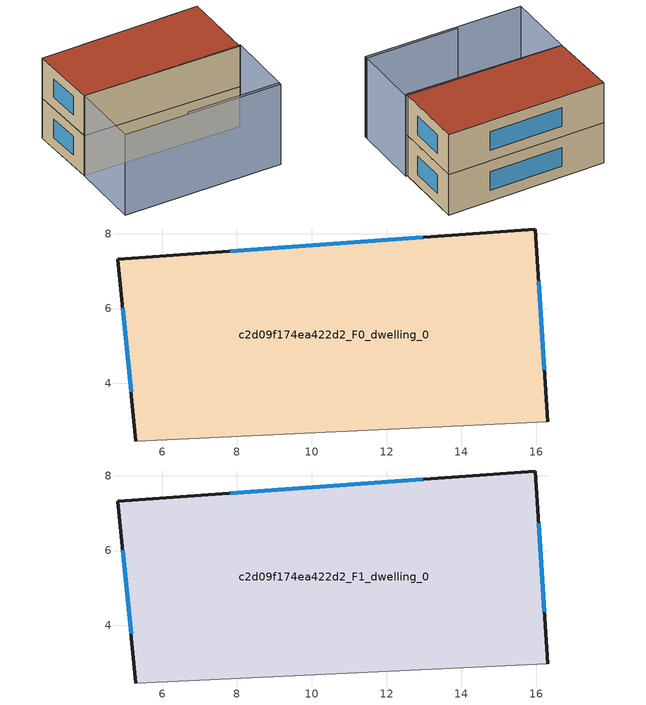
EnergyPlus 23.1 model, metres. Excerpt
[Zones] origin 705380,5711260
c2d09f174ea422d2_F0_dwelling_0
 floor ground (EU_floor_Construction): 15.98,8.13 16.31,2.97 5.3,2.46 4.82,7.32 z0
 wall outside (EU_wall_Construction): 16.31,2.97 15.98,8.13 4.82,7.32 5.3,2.46 z0:3
 wall adiabatic (EU_wall_Construction): 5.3,2.46 16.31,2.97 z0:3
 window (EU_Window_Construction): 12.97,7.91 7.83,7.54 / 16.22,4.36 16.07,6.74 / 4.95,6.01 5.17,3.77 z0.81:2.19
c2d09f174ea422d2_F1_dwelling_0
 floor to c2d09f174ea422d2_F0_dwelling_0 (EU_floor_Construction): 15.98,8.13 16.31,2.97 5.3,2.46 4.82,7.32 z3
 wall outside (EU_wall_Construction): 16.31,2.97 15.98,8.13 4.82,7.32 5.3,2.46 z3:6
 wall adiabatic (EU_wall_Construction): 5.3,2.46 16.31,2.97 z3:6
 window (EU_Window_Construction): 12.97,7.91 7.83,7.54 / 16.22,4.36 16.07,6.74 / 4.95,6.01 5.17,3.77 z3.81:5.19
 roof outside (EU_roof_Construction): 16.31,2.97 15.98,8.13 4.82,7.32 5.3,2.46 z6
shading: 10.21,-2.1 16.72,-1.69 / 5.6,-2.54 5.3,2.46 / 5.3,2.46 16.43,3.13 / 16.43,3.13 16.73,-1.87 / 16.73,-1.87 5.6,-2.54 z0:6
[Building]
EU S2 Campaign: North Axis=0; Terrain=City; Solar Distribution=FullExterior
[Site:Location]
London: Latitude=51.5; Longitude=-0.5; Time Zone=0; Elevation=25
[SizingPeriod:WeatherFileDays]
AnnualSizingPeriod: Begin Month=1; Begin Day of Month=1; End Month=12; End Day of Month=31; Day of Week for Start Day=Monday; Use Weather File Daylight Saving Period=No; Use Weather File Rain and Snow Indicators=No
[MATERIAL]
EU_InternalMass_Material: Roughness=MediumRough; Thickness=0.1; Conductivity=1; Density=1800; Specific Heat=900; Thermal Absorptance=0.9; Solar Absorptance=0.7; Visible Absorptance=0.7
[MATERIAL:NOMASS] Roughness=MediumRough; Thermal Absorptance=0.9; Solar Absorptance=0.7; Visible Absorptance=0.7
Name | Thermal Resistance
EU_wall_NoMass | 0.555556
EU_roof_NoMass | 0.510204
EU_floor_NoMass | 1.68919
[WINDOWMATERIAL:SIMPLEGLAZINGSYSTEM]
EU_Window_SimpleGlazing: UFactor=3.96; Solar Heat Gain Coefficient=0.85; Visible Transmittance=0.85
[CONSTRUCTION]
EU_wall_Construction: EU_wall_NoMass
EU_roof_Construction: EU_roof_NoMass
EU_floor_Construction: EU_floor_NoMass
EU_Window_Construction: EU_Window_SimpleGlazing
EU_InternalMass_Construction: EU_InternalMass_Material
[ZONE] Type=1; Multiplier=1; Ceiling Height=autocalculate; Floor Area=autocalculate; Part of Total Floor Area=Yes
Name | Volume
c2d09f174ea422d2_F0_dwelling_0 | 167.252
c2d09f174ea422d2_F1_dwelling_0 | 167.254
[INTERNALMASS] Construction=EU_InternalMass_Construction; Surface Area=55.751
Name | Zone or ZoneList
c2d09f174ea422d2_F0_dwelling_0_EU_InternalMass | c2d09f174ea422d2_F0_dwelling_0
c2d09f174ea422d2_F1_dwelling_0_EU_InternalMass | c2d09f174ea422d2_F1_dwelling_0
[OTHEREQUIPMENT] Fuel Type=Electricity; Design Level Calculation Method=Watts/Area; Power per Zone Floor Area=1; Fraction Latent=0; Fraction Radiant=0; Fraction Lost=0; Carbon Dioxide Generation Rate=0; EndUse Subcategory=EU_Step8_InternalGains
Name | Zone or ZoneList or Space or SpaceList | Schedule
EU_Step8_InternalGain_c2d09f174ea422d2_F0_dwelling_0_f000 | c2d09f174ea422d2_F0_dwelling_0 | EU_Step8_GainSchedule_c2d09f174ea422d2_F0_dwelling_0_f000
EU_Step8_InternalGain_c2d09f174ea422d2_F1_dwelling_0_f000 | c2d09f174ea422d2_F1_dwelling_0 | EU_Step8_GainSchedule_c2d09f174ea422d2_F1_dwelling_0_f000
[ZONEVENTILATION:DESIGNFLOWRATE] Schedule=EU_AlwaysOn; Design Flow Rate Calculation Method=AirChanges/Hour; Air Changes per Hour=0.48; Ventilation Type=Natural; Fan Pressure Rise=0; Fan Total Efficiency=1; Constant Term Coefficient=1; Temperature Term Coefficient=0; Velocity Term Coefficient=0; Velocity Squared Term Coefficient=0; Minimum Indoor Temperature=-100; Maximum Indoor Temperature=100; Delta Temperature=-100; Minimum Outdoor Temperature=-100; Maximum Outdoor Temperature=100; Maximum Wind Speed=40
Name | Zone or ZoneList or Space or SpaceList
EU_ConstantAir_c2d09f174ea422d2_F0_dwelling_0 | c2d09f174ea422d2_F0_dwelling_0
EU_ConstantAir_c2d09f174ea422d2_F1_dwelling_0 | c2d09f174ea422d2_F1_dwelling_0
[HVACTEMPLATE:THERMOSTAT] Constant Heating Setpoint=20; Constant Cooling Setpoint=50
EU_HeatOnly_c2d09f174ea422d2_F0_dwelling_0; EU_HeatOnly_c2d09f174ea422d2_F1_dwelling_0
[HVACTEMPLATE:ZONE:IDEALLOADSAIRSYSTEM] System Availability Schedule=EU_AlwaysOn; Maximum Heating Supply Air Temperature=50; Minimum Cooling Supply Air Temperature=13; Maximum Heating Supply Air Humidity Ratio=0.0156; Minimum Cooling Supply Air Humidity Ratio=0.0077; Heating Limit=NoLimit; Cooling Limit=NoLimit; Heating Availability Schedule=EU_AlwaysOn; Cooling Availability Schedule=EU_CoolingOff; Dehumidification Control Type=ConstantSensibleHeatRatio; Cooling Sensible Heat Ratio=0.7; Dehumidification Setpoint=60; Humidification Control Type=None; Humidification Setpoint=30; Outdoor Air Method=None; Outdoor Air Flow Rate per Person=0.00944; Outdoor Air Flow Rate per Zone Floor Area=0; Outdoor Air Flow Rate per Zone=0; Demand Controlled Ventilation Type=None; Outdoor Air Economizer Type=NoEconomizer; Heat Recovery Type=None; Sensible Heat Recovery Effectiveness=0.7; Latent Heat Recovery Effectiveness=0.65
Name | Template Thermostat
c2d09f174ea422d2_F0_dwelling_0 | EU_HeatOnly_c2d09f174ea422d2_F0_dwelling_0
c2d09f174ea422d2_F1_dwelling_0 | EU_HeatOnly_c2d09f174ea422d2_F1_dwelling_0
[SIZING:ZONE] Zone Cooling Design Supply Air Temperature Input Method=SupplyAirTemperature; Zone Cooling Design Supply Air Temperature=13; Zone Heating Design Supply Air Temperature Input Method=SupplyAirTemperature; Zone Heating Design Supply Air Temperature=50; Zone Cooling Design Supply Air Humidity Ratio=0.008; Zone Heating Design Supply Air Humidity Ratio=0.008; Cooling Design Air Flow Method=DesignDay; Cooling Design Air Flow Rate=0; Cooling Minimum Air Flow per Zone Floor Area=0.000762; Cooling Minimum Air Flow=0; Cooling Minimum Air Flow Fraction=0.2; Heating Design Air Flow Method=DesignDay; Heating Design Air Flow Rate=0; Heating Maximum Air Flow per Zone Floor Area=0.002032; Heating Maximum Air Flow=0.141576; Heating Maximum Air Flow Fraction=0.3; Account for Dedicated Outdoor Air System=No; Dedicated Outdoor Air System Control Strategy=NeutralSupplyAir; Dedicated Outdoor Air Low Setpoint Temperature for Design=autosize; Dedicated Outdoor Air High Setpoint Temperature for Design=autosize; Zone Load Sizing Method=Sensible Load Only No Latent Load; Zone Latent Cooling Design Supply Air Humidity Ratio Input Method=HumidityRatioDifference; Zone Cooling Design Supply Air Humidity Ratio Difference=0.005; Zone Latent Heating Design Supply Air Humidity Ratio Input Method=HumidityRatioDifference; Zone Humidification Design Supply Air Humidity Ratio Difference=0.005
c2d09f174ea422d2_F0_dwelling_0; c2d09f174ea422d2_F1_dwelling_0
[SCHEDULE:CONSTANT]
Name | Hourly Value
EU_AlwaysOn | 1
EU_CoolingOff | 0
[SCHEDULE:FILE] Column Number=1; Rows to Skip at Top=0; Number of Hours of Data=8760; Column Separator=Comma; Interpolate to Timestep=No; Minutes per Item=60; Adjust Schedule for Daylight Savings=Yes
Name | File
EU_Step8_GainSchedule_c2d09f174ea422d2_F0_dwelling_0_f000 | ../../schedules/c2d09f174ea422d2/c2d09f174ea422d2_F0_dwelling_0_f000_gain.csv
EU_Step8_GainSchedule_c2d09f174ea422d2_F1_dwelling_0_f000 | ../../schedules/c2d09f174ea422d2/c2d09f174ea422d2_F1_dwelling_0_f000_gain.csv
